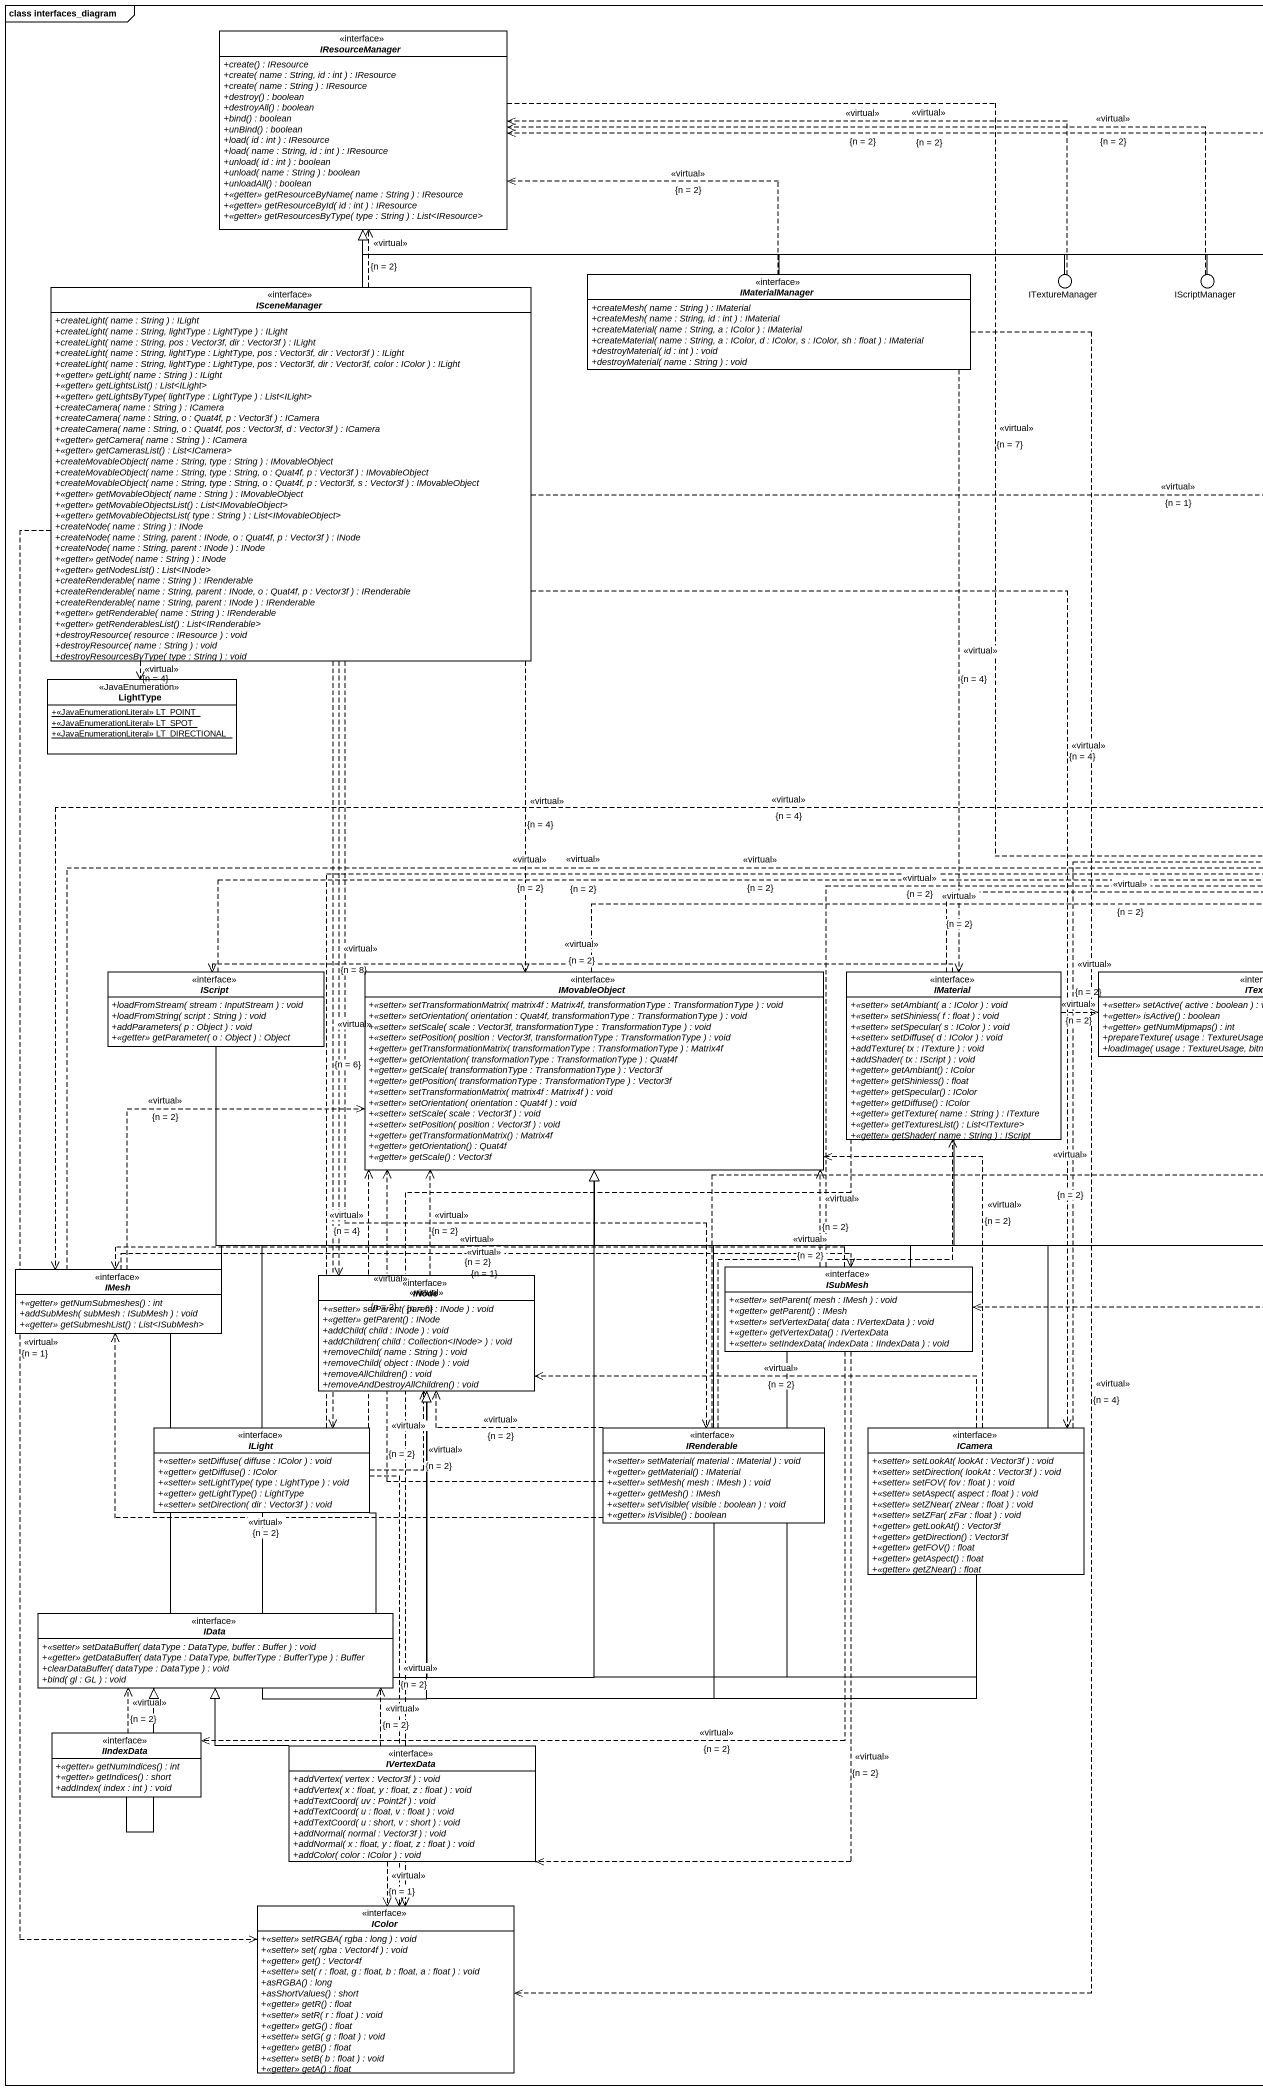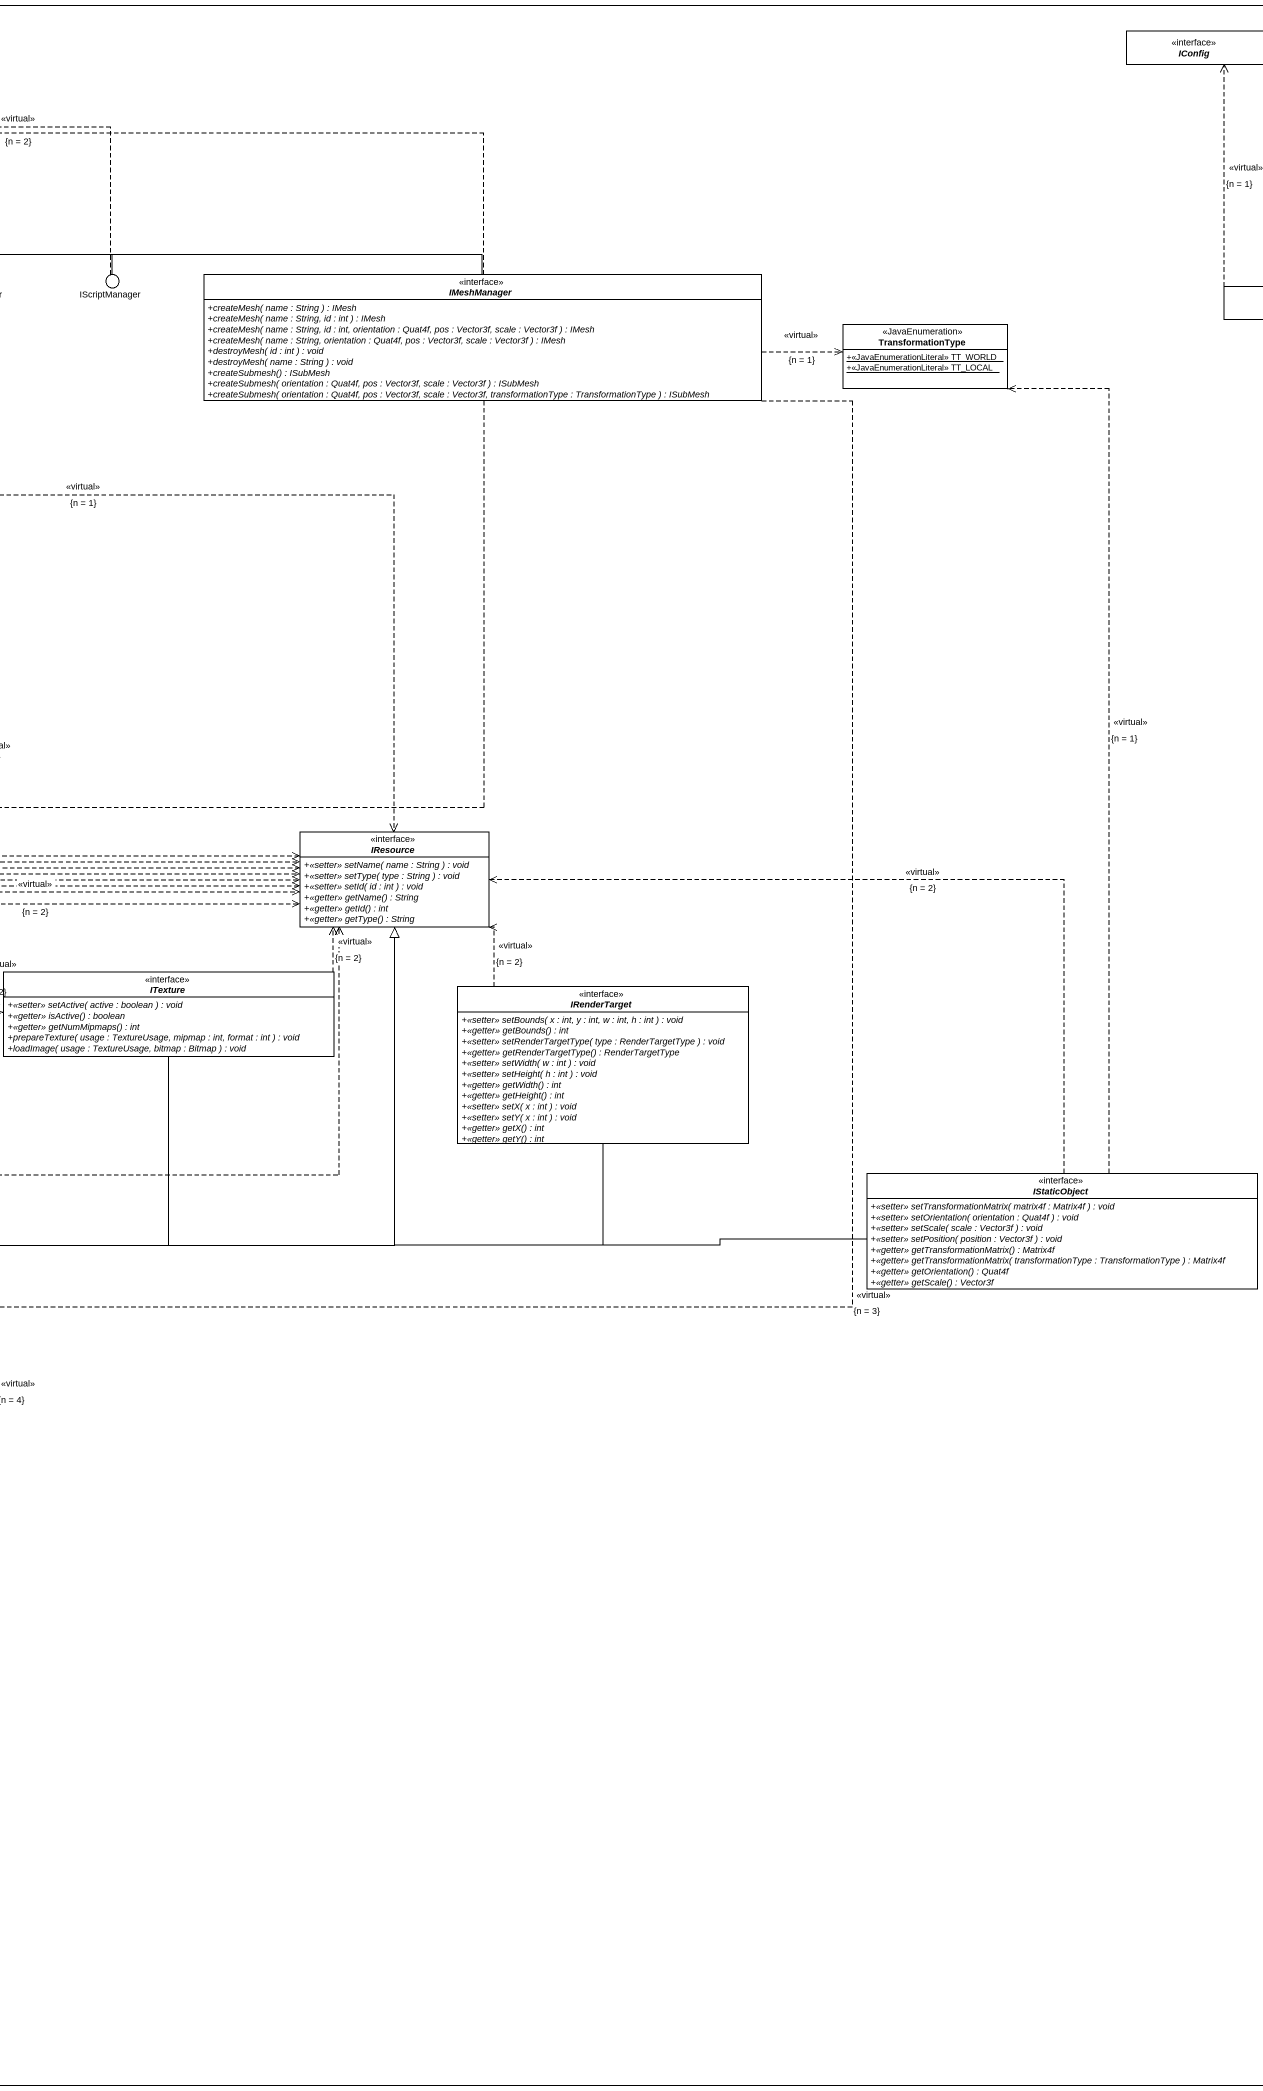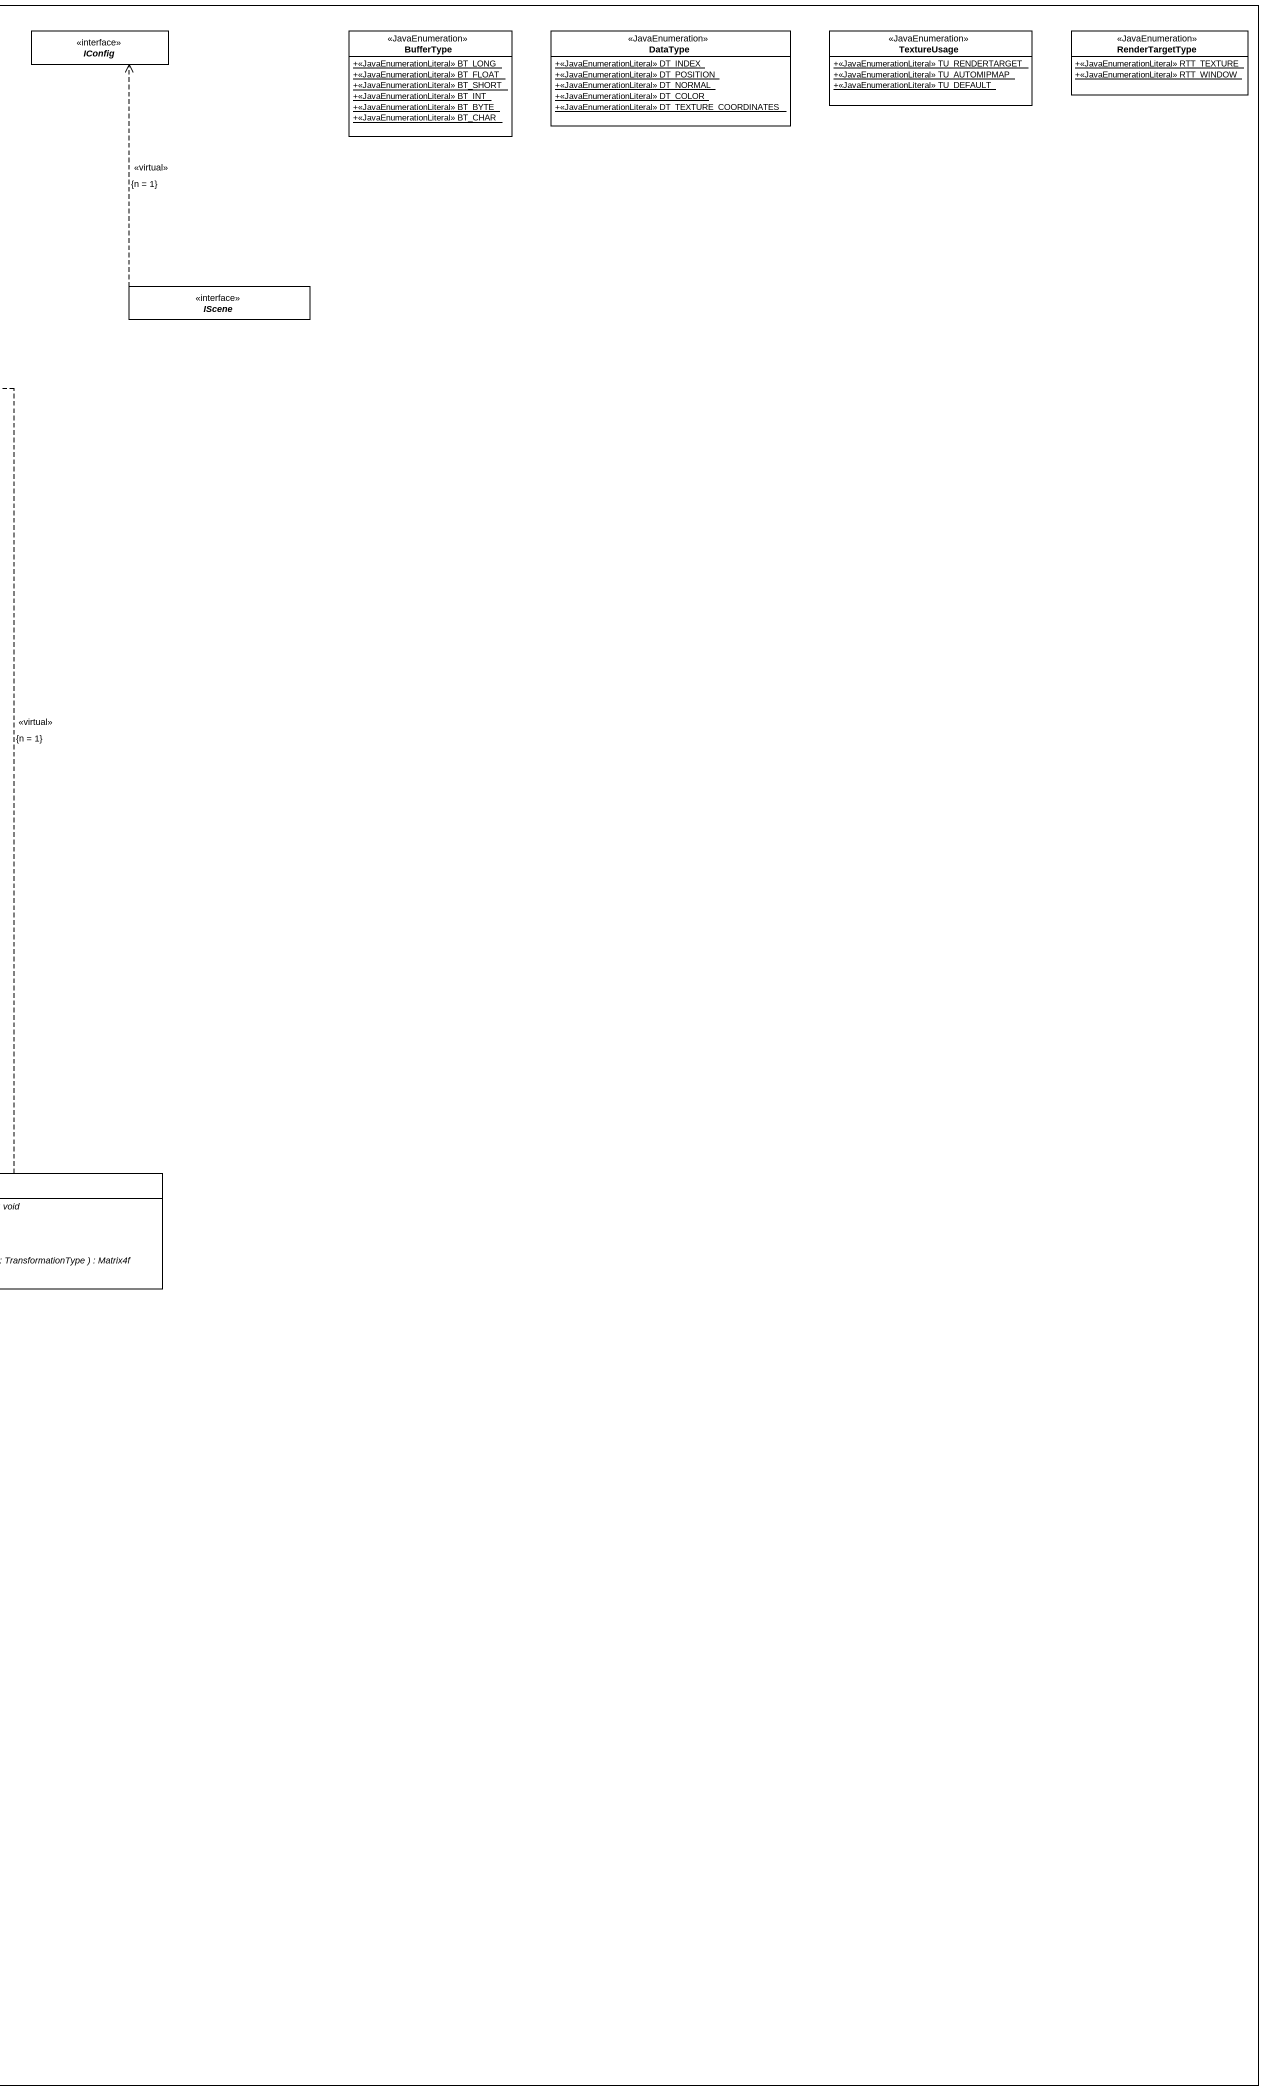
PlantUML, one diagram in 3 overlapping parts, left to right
@startuml
mainframe class interfaces_diagram
allowmixing
hide circle
hide empty members
skinparam classAttributeIconSize 0
interface IResourceManager {
  {abstract} +create() : IResource
  {abstract} +create( name : String, id : int ) : IResource
  {abstract} +create( name : String ) : IResource
  {abstract} +destroy() : boolean
  {abstract} +destroyAll() : boolean
  {abstract} +bind() : boolean
  {abstract} +unBind() : boolean
  {abstract} +load( id : int ) : IResource
  {abstract} +load( name : String, id : int ) : IResource
  {abstract} +unload( id : int ) : boolean
  {abstract} +unload( name : String ) : boolean
  {abstract} +unloadAll() : boolean
  {abstract} +<<getter>> getResourceByName( name : String ) : IResource
  {abstract} +<<getter>> getResourceById( id : int ) : IResource
  {abstract} +<<getter>> getResourcesByType( type : String ) : List<IResource>
}
interface IConfig
class BufferType <<JavaEnumeration>> {
  {static} +<<JavaEnumerationLiteral>> BT_LONG
  {static} +<<JavaEnumerationLiteral>> BT_FLOAT
  {static} +<<JavaEnumerationLiteral>> BT_SHORT
  {static} +<<JavaEnumerationLiteral>> BT_INT
  {static} +<<JavaEnumerationLiteral>> BT_BYTE
  {static} +<<JavaEnumerationLiteral>> BT_CHAR
}
class DataType <<JavaEnumeration>> {
  {static} +<<JavaEnumerationLiteral>> DT_INDEX
  {static} +<<JavaEnumerationLiteral>> DT_POSITION
  {static} +<<JavaEnumerationLiteral>> DT_NORMAL
  {static} +<<JavaEnumerationLiteral>> DT_COLOR
  {static} +<<JavaEnumerationLiteral>> DT_TEXTURE_COORDINATES
}
class TextureUsage <<JavaEnumeration>> {
  {static} +<<JavaEnumerationLiteral>> TU_RENDERTARGET
  {static} +<<JavaEnumerationLiteral>> TU_AUTOMIPMAP
  {static} +<<JavaEnumerationLiteral>> TU_DEFAULT
}
class RenderTargetType <<JavaEnumeration>> {
  {static} +<<JavaEnumerationLiteral>> RTT_TEXTURE
  {static} +<<JavaEnumerationLiteral>> RTT_WINDOW
}
interface ISceneManager {
  {abstract} +createLight( name : String ) : ILight
  {abstract} +createLight( name : String, lightType : LightType ) : ILight
  {abstract} +createLight( name : String, pos : Vector3f, dir : Vector3f ) : ILight
  {abstract} +createLight( name : String, lightType : LightType, pos : Vector3f, dir : Vector3f ) : ILight
  {abstract} +createLight( name : String, lightType : LightType, pos : Vector3f, dir : Vector3f, color : IColor ) : ILight
  {abstract} +<<getter>> getLight( name : String ) : ILight
  {abstract} +<<getter>> getLightsList() : List<ILight>
  {abstract} +<<getter>> getLightsByType( lightType : LightType ) : List<ILight>
  {abstract} +createCamera( name : String ) : ICamera
  {abstract} +createCamera( name : String, o : Quat4f, p : Vector3f ) : ICamera
  {abstract} +createCamera( name : String, o : Quat4f, pos : Vector3f, d : Vector3f ) : ICamera
  {abstract} +<<getter>> getCamera( name : String ) : ICamera
  {abstract} +<<getter>> getCamerasList() : List<ICamera>
  {abstract} +createMovableObject( name : String, type : String ) : IMovableObject
  {abstract} +createMovableObject( name : String, type : String, o : Quat4f, p : Vector3f ) : IMovableObject
  {abstract} +createMovableObject( name : String, type : String, o : Quat4f, p : Vector3f, s : Vector3f ) : IMovableObject
  {abstract} +<<getter>> getMovableObject( name : String ) : IMovableObject
  {abstract} +<<getter>> getMovableObjectsList() : List<IMovableObject>
  {abstract} +<<getter>> getMovableObjectsList( type : String ) : List<IMovableObject>
  {abstract} +createNode( name : String ) : INode
  {abstract} +createNode( name : String, parent : INode, o : Quat4f, p : Vector3f ) : INode
  {abstract} +createNode( name : String, parent : INode ) : INode
  {abstract} +<<getter>> getNode( name : String ) : INode
  {abstract} +<<getter>> getNodesList() : List<INode>
  {abstract} +createRenderable( name : String ) : IRenderable
  {abstract} +createRenderable( name : String, parent : INode, o : Quat4f, p : Vector3f ) : IRenderable
  {abstract} +createRenderable( name : String, parent : INode ) : IRenderable
  {abstract} +<<getter>> getRenderable( name : String ) : IRenderable
  {abstract} +<<getter>> getRenderablesList() : List<IRenderable>
  {abstract} +destroyResource( resource : IResource ) : void
  {abstract} +destroyResource( name : String ) : void
  {abstract} +destroyResourcesByType( type : String ) : void
}
interface IMaterialManager {
  {abstract} +createMesh( name : String ) : IMaterial
  {abstract} +createMesh( name : String, id : int ) : IMaterial
  {abstract} +createMaterial( name : String, a : IColor ) : IMaterial
  {abstract} +createMaterial( name : String, a : IColor, d : IColor, s : IColor, sh : float ) : IMaterial
  {abstract} +destroyMaterial( id : int ) : void
  {abstract} +destroyMaterial( name : String ) : void
}
() ITextureManager
() IScriptManager
interface IMeshManager {
  {abstract} +createMesh( name : String ) : IMesh
  {abstract} +createMesh( name : String, id : int ) : IMesh
  {abstract} +createMesh( name : String, id : int, orientation : Quat4f, pos : Vector3f, scale : Vector3f ) : IMesh
  {abstract} +createMesh( name : String, orientation : Quat4f, pos : Vector3f, scale : Vector3f ) : IMesh
  {abstract} +destroyMesh( id : int ) : void
  {abstract} +destroyMesh( name : String ) : void
  {abstract} +createSubmesh() : ISubMesh
  {abstract} +createSubmesh( orientation : Quat4f, pos : Vector3f, scale : Vector3f ) : ISubMesh
  {abstract} +createSubmesh( orientation : Quat4f, pos : Vector3f, scale : Vector3f, transformationType : TransformationType ) : ISubMesh
}
interface IScene
class TransformationType <<JavaEnumeration>> {
  {static} +<<JavaEnumerationLiteral>> TT_WORLD
  {static} +<<JavaEnumerationLiteral>> TT_LOCAL
}
class LightType <<JavaEnumeration>> {
  {static} +<<JavaEnumerationLiteral>> LT_POINT
  {static} +<<JavaEnumerationLiteral>> LT_SPOT
  {static} +<<JavaEnumerationLiteral>> LT_DIRECTIONAL
}
interface IResource {
  {abstract} +<<setter>> setName( name : String ) : void
  {abstract} +<<setter>> setType( type : String ) : void
  {abstract} +<<setter>> setId( id : int ) : void
  {abstract} +<<getter>> getName() : String
  {abstract} +<<getter>> getId() : int
  {abstract} +<<getter>> getType() : String
}
interface IScript {
  {abstract} +loadFromStream( stream : InputStream ) : void
  {abstract} +loadFromString( script : String ) : void
  {abstract} +addParameters( p : Object ) : void
  {abstract} +<<getter>> getParameter( o : Object ) : Object
}
interface IMovableObject {
  {abstract} +<<setter>> setTransformationMatrix( matrix4f : Matrix4f, transformationType : TransformationType ) : void
  {abstract} +<<setter>> setOrientation( orientation : Quat4f, transformationType : TransformationType ) : void
  {abstract} +<<setter>> setScale( scale : Vector3f, transformationType : TransformationType ) : void
  {abstract} +<<setter>> setPosition( position : Vector3f, transformationType : TransformationType ) : void
  {abstract} +<<getter>> getTransformationMatrix( transformationType : TransformationType ) : Matrix4f
  {abstract} +<<getter>> getOrientation( transformationType : TransformationType ) : Quat4f
  {abstract} +<<getter>> getScale( transformationType : TransformationType ) : Vector3f
  {abstract} +<<getter>> getPosition( transformationType : TransformationType ) : Vector3f
  {abstract} +<<setter>> setTransformationMatrix( matrix4f : Matrix4f ) : void
  {abstract} +<<setter>> setOrientation( orientation : Quat4f ) : void
  {abstract} +<<setter>> setScale( scale : Vector3f ) : void
  {abstract} +<<setter>> setPosition( position : Vector3f ) : void
  {abstract} +<<getter>> getTransformationMatrix() : Matrix4f
  {abstract} +<<getter>> getOrientation() : Quat4f
  {abstract} +<<getter>> getScale() : Vector3f
}
interface IMaterial {
  {abstract} +<<setter>> setAmbiant( a : IColor ) : void
  {abstract} +<<setter>> setShiniess( f : float ) : void
  {abstract} +<<setter>> setSpecular( s : IColor ) : void
  {abstract} +<<setter>> setDiffuse( d : IColor ) : void
  {abstract} +addTexture( tx : ITexture ) : void
  {abstract} +addShader( tx : IScript ) : void
  {abstract} +<<getter>> getAmbiant() : IColor
  {abstract} +<<getter>> getShiniess() : float
  {abstract} +<<getter>> getSpecular() : IColor
  {abstract} +<<getter>> getDiffuse() : IColor
  {abstract} +<<getter>> getTexture( name : String ) : ITexture
  {abstract} +<<getter>> getTexturesList() : List<ITexture>
  {abstract} +<<getter>> getShader( name : String ) : IScript
}
interface ITexture {
  {abstract} +<<setter>> setActive( active : boolean ) : void
  {abstract} +<<getter>> isActive() : boolean
  {abstract} +<<getter>> getNumMipmaps() : int
  {abstract} +prepareTexture( usage : TextureUsage, mipmap : int, format : int ) : void
  {abstract} +loadImage( usage : TextureUsage, bitmap : Bitmap ) : void
}
interface IRenderTarget {
  {abstract} +<<setter>> setBounds( x : int, y : int, w : int, h : int ) : void
  {abstract} +<<getter>> getBounds() : int
  {abstract} +<<setter>> setRenderTargetType( type : RenderTargetType ) : void
  {abstract} +<<getter>> getRenderTargetType() : RenderTargetType
  {abstract} +<<setter>> setWidth( w : int ) : void
  {abstract} +<<setter>> setHeight( h : int ) : void
  {abstract} +<<getter>> getWidth() : int
  {abstract} +<<getter>> getHeight() : int
  {abstract} +<<setter>> setX( x : int ) : void
  {abstract} +<<setter>> setY( x : int ) : void
  {abstract} +<<getter>> getX() : int
  {abstract} +<<getter>> getY() : int
}
interface IStaticObject {
  {abstract} +<<setter>> setTransformationMatrix( matrix4f : Matrix4f ) : void
  {abstract} +<<setter>> setOrientation( orientation : Quat4f ) : void
  {abstract} +<<setter>> setScale( scale : Vector3f ) : void
  {abstract} +<<setter>> setPosition( position : Vector3f ) : void
  {abstract} +<<getter>> getTransformationMatrix() : Matrix4f
  {abstract} +<<getter>> getTransformationMatrix( transformationType : TransformationType ) : Matrix4f
  {abstract} +<<getter>> getOrientation() : Quat4f
  {abstract} +<<getter>> getScale() : Vector3f
}
interface IMesh {
  {abstract} +<<getter>> getNumSubmeshes() : int
  {abstract} +addSubMesh( subMesh : ISubMesh ) : void
  {abstract} +<<getter>> getSubmeshList() : List<ISubMesh>
}
interface INode {
  {abstract} +<<setter>> setParent( parent : INode ) : void
  {abstract} +<<getter>> getParent() : INode
  {abstract} +addChild( child : INode ) : void
  {abstract} +addChildren( child : Collection<INode> ) : void
  {abstract} +removeChild( name : String ) : void
  {abstract} +removeChild( object : INode ) : void
  {abstract} +removeAllChildren() : void
  {abstract} +removeAndDestroyAllChildren() : void
}
interface ISubMesh {
  {abstract} +<<setter>> setParent( mesh : IMesh ) : void
  {abstract} +<<getter>> getParent() : IMesh
  {abstract} +<<setter>> setVertexData( data : IVertexData ) : void
  {abstract} +<<getter>> getVertexData() : IVertexData
  {abstract} +<<setter>> setIndexData( indexData : IIndexData ) : void
}
interface ILight {
  {abstract} +<<setter>> setDiffuse( diffuse : IColor ) : void
  {abstract} +<<getter>> getDiffuse() : IColor
  {abstract} +<<setter>> setLightType( type : LightType ) : void
  {abstract} +<<getter>> getLightType() : LightType
  {abstract} +<<setter>> setDirection( dir : Vector3f ) : void
}
interface IRenderable {
  {abstract} +<<setter>> setMaterial( material : IMaterial ) : void
  {abstract} +<<getter>> getMaterial() : IMaterial
  {abstract} +<<setter>> setMesh( mesh : IMesh ) : void
  {abstract} +<<getter>> getMesh() : IMesh
  {abstract} +<<setter>> setVisible( visible : boolean ) : void
  {abstract} +<<getter>> isVisible() : boolean
}
interface ICamera {
  {abstract} +<<setter>> setLookAt( lookAt : Vector3f ) : void
  {abstract} +<<setter>> setDirection( lookAt : Vector3f ) : void
  {abstract} +<<setter>> setFOV( fov : float ) : void
  {abstract} +<<setter>> setAspect( aspect : float ) : void
  {abstract} +<<setter>> setZNear( zNear : float ) : void
  {abstract} +<<setter>> setZFar( zFar : float ) : void
  {abstract} +<<getter>> getLookAt() : Vector3f
  {abstract} +<<getter>> getDirection() : Vector3f
  {abstract} +<<getter>> getFOV() : float
  {abstract} +<<getter>> getAspect() : float
  {abstract} +<<getter>> getZNear() : float
}
interface IData {
  {abstract} +<<setter>> setDataBuffer( dataType : DataType, buffer : Buffer ) : void
  {abstract} +<<getter>> getDataBuffer( dataType : DataType, bufferType : BufferType ) : Buffer
  {abstract} +clearDataBuffer( dataType : DataType ) : void
  {abstract} +bind( gl : GL ) : void
}
interface IIndexData {
  {abstract} +<<getter>> getNumIndices() : int
  {abstract} +<<getter>> getIndices() : short
  {abstract} +addIndex( index : int ) : void
}
interface IVertexData {
  {abstract} +addVertex( vertex : Vector3f ) : void
  {abstract} +addVertex( x : float, y : float, z : float ) : void
  {abstract} +addTextCoord( uv : Point2f ) : void
  {abstract} +addTextCoord( u : float, v : float ) : void
  {abstract} +addTextCoord( u : short, v : short ) : void
  {abstract} +addNormal( normal : Vector3f ) : void
  {abstract} +addNormal( x : float, y : float, z : float ) : void
  {abstract} +addColor( color : IColor ) : void
}
interface IColor {
  {abstract} +<<setter>> setRGBA( rgba : long ) : void
  {abstract} +<<setter>> set( rgba : Vector4f ) : void
  {abstract} +<<getter>> get() : Vector4f
  {abstract} +<<setter>> set( r : float, g : float, b : float, a : float ) : void
  {abstract} +asRGBA() : long
  {abstract} +asShortValues() : short
  {abstract} +<<getter>> getR() : float
  {abstract} +<<setter>> setR( r : float ) : void
  {abstract} +<<getter>> getG() : float
  {abstract} +<<setter>> setG( g : float ) : void
  {abstract} +<<getter>> getB() : float
  {abstract} +<<setter>> setB( b : float ) : void
  {abstract} +<<getter>> getA() : float
}
IResourceManager ..> IResource : <<virtual>>\n{n = 7}
ISceneManager -up-|> IResourceManager
ISceneManager .up.> IResourceManager : <<virtual>>\n{n = 2}
ISceneManager ..> LightType : <<virtual>>\n{n = 4}
ISceneManager .right.> IResource : <<virtual>>\n{n = 1}
ISceneManager ..> IMovableObject : <<virtual>>\n{n = 4}
ISceneManager ..> INode : <<virtual>>\n{n = 8}
ISceneManager ..> ILight : <<virtual>>\n{n = 6}
ISceneManager ..> IRenderable : <<virtual>>\n{n = 4}
ISceneManager ..> ICamera : <<virtual>>\n{n = 4}
ISceneManager ..> IColor : <<virtual>>\n{n = 1}
IMaterialManager .left.> IResourceManager : <<virtual>>\n{n = 2}
IMaterialManager -left-|> IResourceManager
IMaterialManager ..> IMaterial : <<virtual>>\n{n = 4}
IMaterialManager ..> IColor : <<virtual>>\n{n = 4}
ITextureManager .left.> IResourceManager : <<virtual>>\n{n = 2}
ITextureManager -left-|> IResourceManager
IScriptManager -left-|> IResourceManager
IScriptManager .left.> IResourceManager : <<virtual>>\n{n = 2}
IMeshManager -left-|> IResourceManager
IMeshManager .left.> IResourceManager : <<virtual>>\n{n = 2}
IMeshManager .right.> TransformationType : <<virtual>>\n{n = 1}
IMeshManager ..> IMesh : <<virtual>>\n{n = 4}
IMeshManager ..> ISubMesh : <<virtual>>\n{n = 3}
IScene .up.> IConfig : <<virtual>>\n{n = 1}
IScript .right.> IResource : <<virtual>>\n{n = 2}
IScript -right-|> IResource
IMovableObject .right.> IResource : <<virtual>>\n{n = 2}
IMovableObject -right-|> IResource
IMaterial .right.> IResource : <<virtual>>\n{n = 2}
IMaterial -right-|> IResource
IMaterial .left.> IScript : <<virtual>>\n{n = 2}
IMaterial .right.> ITexture : <<virtual>>\n{n = 2}
IMaterial ..> IColor : <<virtual>>\n{n = 6}
ITexture -right-|> IResource
ITexture .right.> IResource : <<virtual>>\n{n = 2}
IRenderTarget -up-|> IResource
IRenderTarget .up.> IResource : <<virtual>>\n{n = 2}
IStaticObject .up.> TransformationType : <<virtual>>\n{n = 1}
IStaticObject .left.> IResource : <<virtual>>\n{n = 2}
IStaticObject -left-|> IResource
IMesh .right.> IResource : <<virtual>>\n{n = 2}
IMesh -right-|> IResource
IMesh -right-|> IMovableObject
IMesh .right.> IMovableObject : <<virtual>>\n{n = 2}
IMesh .right.> ISubMesh : <<virtual>>\n{n = 1}
INode -up-|> IMovableObject
INode .up.> IMovableObject : <<virtual>>\n{n = 2}
ISubMesh -up-|> IResource
ISubMesh .up.> IResource : <<virtual>>\n{n = 2}
ISubMesh .up.> IMovableObject : <<virtual>>\n{n = 2}
ISubMesh -up-|> IMovableObject
ISubMesh .left.> IMesh : <<virtual>>\n{n = 2}
ISubMesh ..> IIndexData : <<virtual>>\n{n = 2}
ISubMesh ..> IVertexData : <<virtual>>\n{n = 2}
ILight -right-|> IResource
ILight .right.> IResource : <<virtual>>\n{n = 2}
ILight .up.> IMovableObject : <<virtual>>\n{n = 2}
ILight -up-|> IMovableObject
ILight -up-|> INode
ILight .up.> INode : <<virtual>>\n{n = 2}
ILight ..> IColor : <<virtual>>\n{n = 2}
IRenderable -up-|> IResource
IRenderable .up.> IResource : <<virtual>>\n{n = 2}
IRenderable .up.> IMovableObject : <<virtual>>\n{n = 2}
IRenderable -up-|> IMovableObject
IRenderable .up.> IMaterial : <<virtual>>\n{n = 2}
IRenderable .left.> IMesh : <<virtual>>\n{n = 2}
IRenderable -left-|> INode
IRenderable .left.> INode : <<virtual>>\n{n = 2}
ICamera -up-|> IResource
ICamera .up.> IResource : <<virtual>>\n{n = 2}
ICamera -up-|> IMovableObject
ICamera .up.> IMovableObject : <<virtual>>\n{n = 2}
ICamera -left-|> INode
ICamera .left.> INode : <<virtual>>\n{n = 2}
IIndexData -up-|> IData
IIndexData .up.> IData : <<virtual>>\n{n = 2}
IVertexData -up-|> IData
IVertexData .up.> IData : <<virtual>>\n{n = 2}
IVertexData ..> IColor : <<virtual>>\n{n = 1}
@enduml
